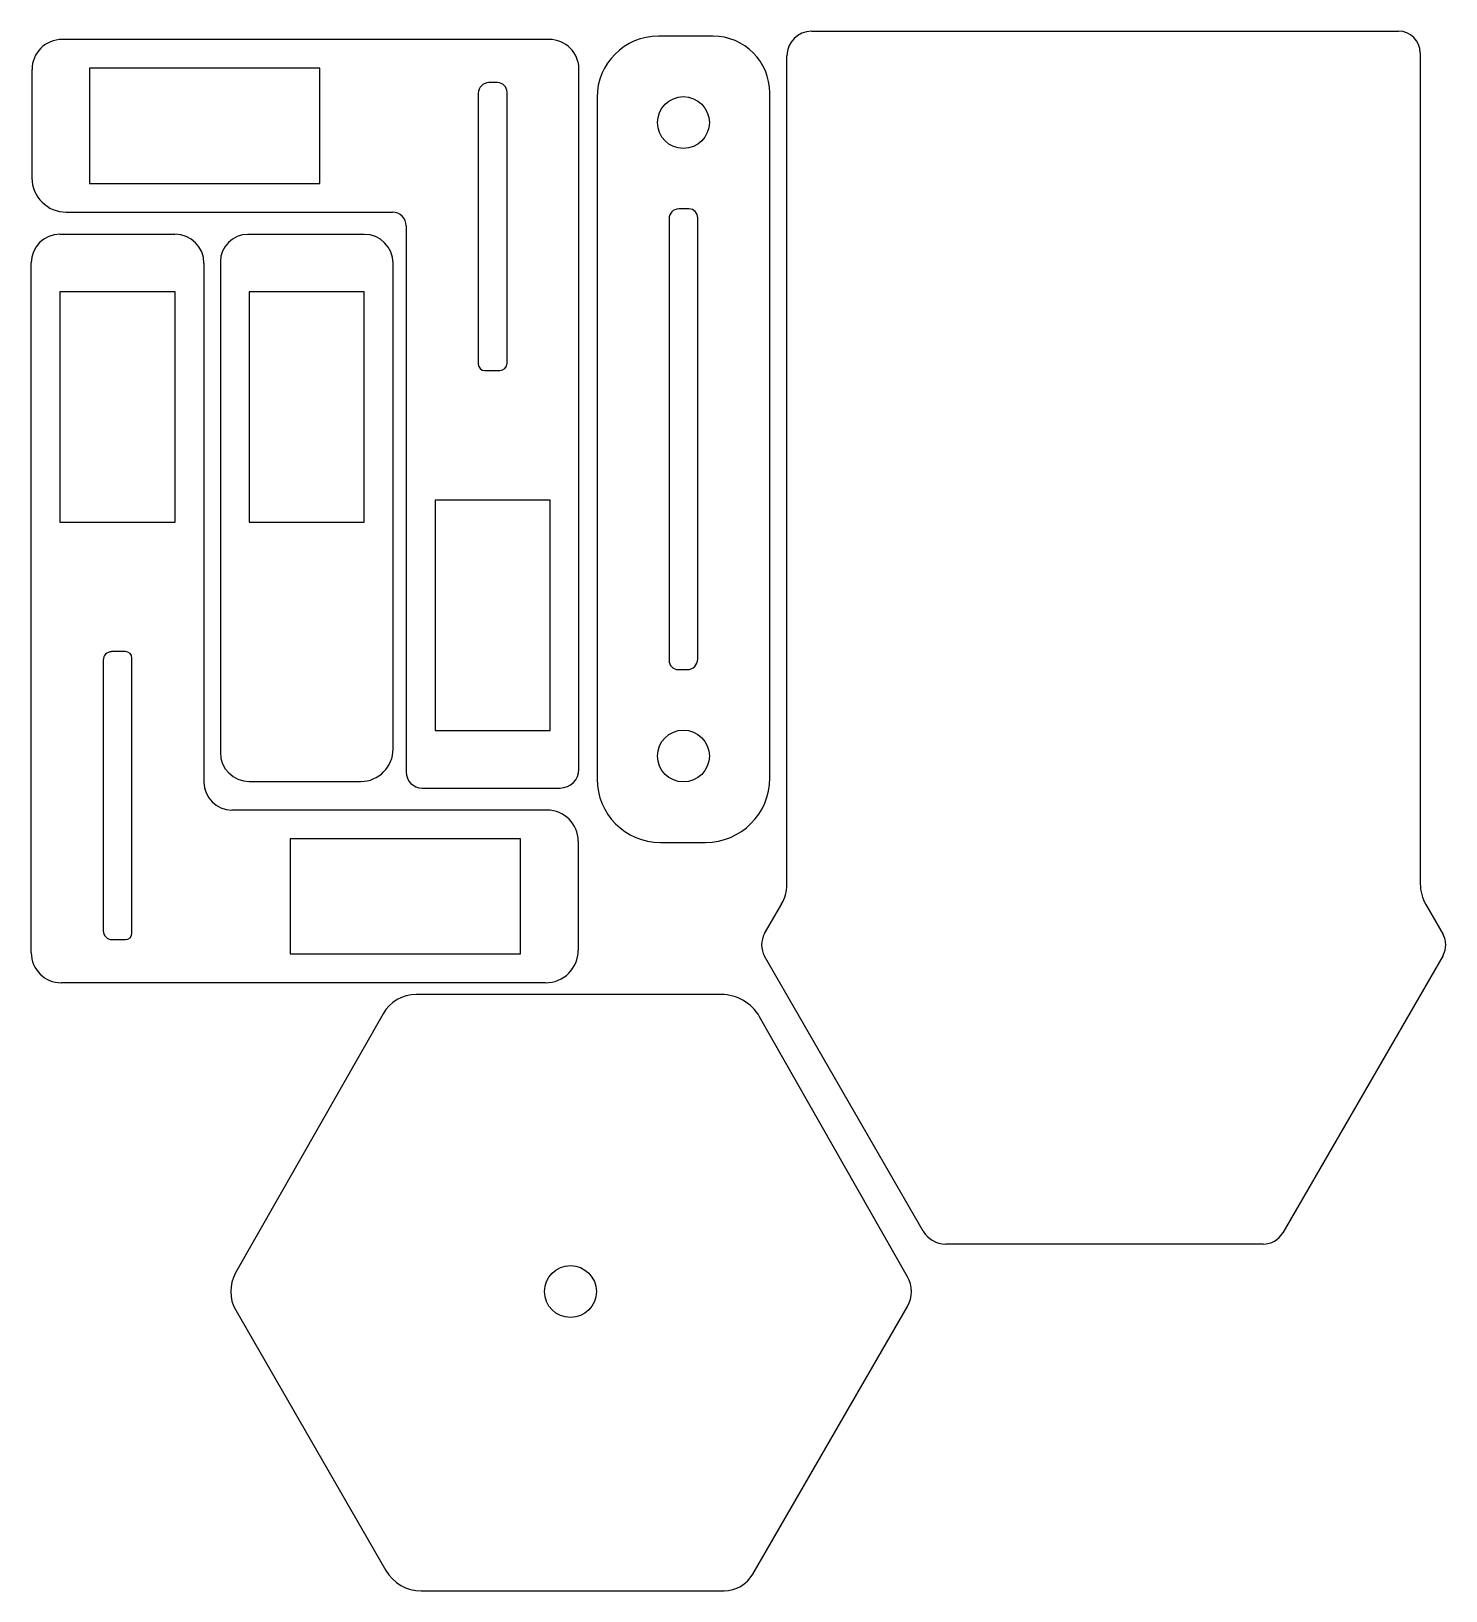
# Model space of a CAD drawing. Header units: millimetres. Extents: x -55 to 190, y -160 to 110.
import ezdxf

# ---------------------------------------------------------------- set-up
doc = ezdxf.new("R2010")
doc.units = ezdxf.units.MM
for name, color, linetype in [('b_ArmBase_001_', 7, 'CONTINUOUS'), ('b_armpart2_001_', 7, 'CONTINUOUS'), ('b_armpart_001_', 7, 'CONTINUOUS'), ('b_armpart_1_02_001_', 7, 'CONTINUOUS'), ('b_Gripperpart_1_001_', 7, 'CONTINUOUS'), ('b_servobase_001_', 7, 'CONTINUOUS')]:
    doc.layers.add(name, color=color, linetype=linetype)

msp = doc.modelspace()

# ---------------------------------------------------------------- linework, layer by layer
at = {"layer": 'b_ArmBase_001_'}
for p, q in [((80.22, 110.48, 1), (80.22, 110.48, 3)), ((80.22, 110.48, 1), (80.22, 110.48, 3)), ((80.22, 110.48, 1), (182.16, 110.48, 1)), ((80.22, 110.48, 3), (182.16, 110.48, 3)), ((80.22, 110.48, 1), (182.16, 110.48, 1)), ((80.22, 110.48, 3), (182.16, 110.48, 3)), ((182.16, 110.48, 1), (182.16, 110.48, 3)), ((182.16, 110.48, 1), (182.16, 110.48, 3)), ((75.94, 106.2, 1), (75.94, 106.2, 3)), ((75.94, -37.74, 1), (75.94, 106.2, 1)), ((75.94, -37.74, 3), (75.94, 106.2, 3)), ((75.94, 106.2, 1), (75.94, 106.2, 3)), ((75.94, -37.74, 1), (75.94, 106.2, 1)), ((75.94, -37.74, 3), (75.94, 106.2, 3)), ((185.94, 106.7, 1), (185.94, 106.7, 3)), ((185.94, 106.7, 1), (185.94, -37.59, 1)), ((185.94, 106.7, 3), (185.94, -37.59, 3)), ((185.94, 106.7, 1), (185.94, 106.7, 3)), ((185.94, 106.7, 1), (185.94, -37.59, 1)), ((185.94, 106.7, 3), (185.94, -37.59, 3)), ((75.94, -37.74, 1), (75.94, -37.74, 3)), ((75.94, -37.74, 1), (75.94, -37.74, 3)), ((185.94, -37.59, 1), (185.94, -37.59, 3)), ((185.94, -37.59, 1), (185.94, -37.59, 3)), ((72.08, -46.21, 1), (75.04, -41.07, 1)), ((72.08, -46.21, 3), (75.04, -41.07, 3)), ((72.08, -46.21, 1), (75.04, -41.07, 1)), ((72.08, -46.21, 3), (75.04, -41.07, 3)), ((75.04, -41.07, 1), (75.04, -41.07, 3)), ((75.04, -41.07, 1), (75.04, -41.07, 3)), ((186.91, -41.2, 1), (186.91, -41.2, 3)), ((186.91, -41.2, 1), (186.91, -41.2, 3)), ((186.91, -41.2, 1), (189.89, -46.37, 1)), ((186.91, -41.2, 3), (189.89, -46.37, 3)), ((186.91, -41.2, 1), (189.89, -46.37, 1)), ((186.91, -41.2, 3), (189.89, -46.37, 3)), ((72.08, -46.21, 1), (72.08, -46.21, 3)), ((72.08, -46.21, 1), (72.08, -46.21, 3)), ((189.89, -46.37, 1), (189.89, -46.37, 3)), ((189.89, -46.37, 1), (189.89, -46.37, 3)), ((72.08, -50.16, 1), (72.08, -50.16, 3)), ((99.64, -97.9, 1), (72.08, -50.16, 1)), ((99.64, -97.9, 3), (72.08, -50.16, 3)), ((72.08, -50.16, 1), (72.08, -50.16, 3)), ((99.64, -97.9, 1), (72.08, -50.16, 1)), ((99.64, -97.9, 3), (72.08, -50.16, 3)), ((189.89, -50, 1), (162.07, -98.19, 1)), ((189.89, -50, 3), (162.07, -98.19, 3)), ((189.89, -50, 1), (162.07, -98.19, 1)), ((189.89, -50, 3), (162.07, -98.19, 3)), ((189.89, -50, 1), (189.89, -50, 3)), ((189.89, -50, 1), (189.89, -50, 3)), ((99.64, -97.9, 1), (99.64, -97.9, 3)), ((99.64, -97.9, 1), (99.64, -97.9, 3)), ((103.53, -100.15, 1), (103.53, -100.15, 3)), ((158.68, -100.15, 1), (103.53, -100.15, 1)), ((158.68, -100.15, 3), (103.53, -100.15, 3)), ((103.53, -100.15, 1), (103.53, -100.15, 3)), ((158.68, -100.15, 1), (103.53, -100.15, 1)), ((158.68, -100.15, 3), (103.53, -100.15, 3)), ((158.68, -100.15, 1), (158.68, -100.15, 3)), ((158.68, -100.15, 1), (158.68, -100.15, 3)), ((162.07, -98.19, 1), (162.07, -98.19, 3)), ((162.07, -98.19, 1), (162.07, -98.19, 3))]:
    msp.add_line(p, q, dxfattribs=at)
for centre, radius, start, end in [((80.22, 106.2, 1), 4.28, 90, 180), ((80.22, 106.2, 3), 4.28, 90, 180), ((80.22, 106.2, 1), 4.28, 90, 180), ((80.22, 106.2, 3), 4.28, 90, 180), ((182.16, 106.7, 1), 3.78, 0, 90), ((182.16, 106.7, 3), 3.78, 0, 90), ((182.16, 106.7, 1), 3.78, 0, 90), ((182.16, 106.7, 3), 3.78, 0, 90), ((69.26, -37.74, 1), 6.67, -30, 0), ((69.26, -37.74, 3), 6.67, -30, 0), ((69.26, -37.74, 1), 6.67, -30, 0), ((69.26, -37.74, 3), 6.67, -30, 0), ((193.16, -37.59, 1), 7.22, 180, -150), ((193.16, -37.59, 3), 7.22, 180, -150), ((193.16, -37.59, 1), 7.22, 180, -150), ((193.16, -37.59, 3), 7.22, 180, -150), ((75.5, -48.18, 1), 3.95, 150, -150), ((75.5, -48.18, 3), 3.95, 150, -150), ((75.5, -48.18, 1), 3.95, 150, -150), ((75.5, -48.18, 3), 3.95, 150, -150), ((186.75, -48.18, 1), 3.63, -30, 30), ((186.75, -48.18, 3), 3.63, -30, 30), ((186.75, -48.18, 1), 3.63, -30, 30), ((186.75, -48.18, 3), 3.63, -30, 30), ((103.53, -95.65, 1), 4.49, -150, -90), ((103.53, -95.65, 3), 4.49, -150, -90), ((103.53, -95.65, 1), 4.49, -150, -90), ((103.53, -95.65, 3), 4.49, -150, -90), ((158.68, -96.23, 1), 3.91, -90, -30), ((158.68, -96.23, 3), 3.91, -90, -30), ((158.68, -96.23, 1), 3.91, -90, -30), ((158.68, -96.23, 3), 3.91, -90, -30)]:
    msp.add_arc(centre, radius, start, end, dxfattribs=at)
at = {"layer": 'b_armpart2_001_'}
for p, q in [((53.63, 109.61, 1), (53.63, 109.61, 3)), ((63.12, 109.61, 1), (53.63, 109.61, 1)), ((63.12, 109.61, 3), (53.63, 109.61, 3)), ((53.63, 109.61, 1), (53.63, 109.61, 3)), ((63.12, 109.61, 1), (53.63, 109.61, 1)), ((63.12, 109.61, 3), (53.63, 109.61, 3)), ((63.12, 109.61, 1), (63.12, 109.61, 3)), ((63.12, 109.61, 1), (63.12, 109.61, 3)), ((42.98, 98.96, 1), (42.98, 98.96, 3)), ((42.98, 98.96, 1), (42.98, -19.39, 1)), ((42.98, 98.96, 3), (42.98, -19.39, 3)), ((42.98, 98.96, 1), (42.98, 98.96, 3)), ((42.98, 98.96, 1), (42.98, -19.39, 1)), ((42.98, 98.96, 3), (42.98, -19.39, 3)), ((72.98, 99.75, 1), (72.98, 99.75, 3)), ((72.98, -19.21, 1), (72.98, 99.75, 1)), ((72.98, -19.21, 3), (72.98, 99.75, 3)), ((72.98, 99.75, 1), (72.98, 99.75, 3)), ((72.98, -19.21, 1), (72.98, 99.75, 1)), ((72.98, -19.21, 3), (72.98, 99.75, 3)), ((57.98, 90.11, 1), (57.98, 90.11, 3)), ((57.98, 90.11, 1), (57.98, 90.11, 3)), ((57.16, 79.61, 1), (57.16, 79.61, 3)), ((58.94, 79.61, 1), (57.16, 79.61, 1)), ((58.94, 79.61, 3), (57.16, 79.61, 3)), ((57.16, 79.61, 1), (57.16, 79.61, 3)), ((58.94, 79.61, 1), (57.16, 79.61, 1)), ((58.94, 79.61, 3), (57.16, 79.61, 3)), ((58.94, 79.61, 1), (58.94, 79.61, 3)), ((58.94, 79.61, 1), (58.94, 79.61, 3)), ((55.48, 77.93, 1), (55.48, 77.93, 3)), ((55.48, 77.93, 1), (55.48, 1.23, 1)), ((55.48, 77.93, 3), (55.48, 1.23, 3)), ((55.48, 77.93, 1), (55.48, 77.93, 3)), ((55.48, 77.93, 1), (55.48, 1.23, 1)), ((55.48, 77.93, 3), (55.48, 1.23, 3)), ((60.48, 78.07, 1), (60.48, 78.07, 3)), ((60.48, 1.48, 1), (60.48, 78.07, 1)), ((60.48, 1.48, 3), (60.48, 78.07, 3)), ((60.48, 78.07, 1), (60.48, 78.07, 3)), ((60.48, 1.48, 1), (60.48, 78.07, 1)), ((60.48, 1.48, 3), (60.48, 78.07, 3)), ((55.48, 1.23, 1), (55.48, 1.23, 3)), ((55.48, 1.23, 1), (55.48, 1.23, 3)), ((60.48, 1.48, 1), (60.48, 1.48, 3)), ((60.48, 1.48, 1), (60.48, 1.48, 3)), ((57.1, -0.39, 1), (57.1, -0.39, 3)), ((57.1, -0.39, 1), (57.1, -0.39, 3)), ((57.1, -0.39, 1), (58.61, -0.39, 1)), ((57.1, -0.39, 3), (58.61, -0.39, 3)), ((57.1, -0.39, 1), (58.61, -0.39, 1)), ((57.1, -0.39, 3), (58.61, -0.39, 3)), ((58.61, -0.39, 1), (58.61, -0.39, 3)), ((58.61, -0.39, 1), (58.61, -0.39, 3)), ((42.98, -19.39, 1), (42.98, -19.39, 3)), ((42.98, -19.39, 1), (42.98, -19.39, 3)), ((57.98, -19.89, 1), (57.98, -19.89, 3)), ((57.98, -19.89, 1), (57.98, -19.89, 3)), ((72.98, -19.21, 1), (72.98, -19.21, 3)), ((72.98, -19.21, 1), (72.98, -19.21, 3)), ((53.98, -30.39, 1), (53.98, -30.39, 3)), ((53.98, -30.39, 1), (53.98, -30.39, 3)), ((53.98, -30.39, 1), (61.8, -30.39, 1)), ((53.98, -30.39, 3), (61.8, -30.39, 3)), ((53.98, -30.39, 1), (61.8, -30.39, 1)), ((53.98, -30.39, 3), (61.8, -30.39, 3)), ((61.8, -30.39, 1), (61.8, -30.39, 3)), ((61.8, -30.39, 1), (61.8, -30.39, 3))]:
    msp.add_line(p, q, dxfattribs=at)
for centre in [(57.98, 94.61, 1), (57.98, 94.61, 3), (57.98, 94.61, 1), (57.98, 94.61, 3), (57.98, -15.39, 1), (57.98, -15.39, 3), (57.98, -15.39, 1), (57.98, -15.39, 3)]:
    msp.add_circle(centre, 4.5, dxfattribs=at)
for centre, radius, start, end in [((53.63, 98.96, 1), 10.65, 90, 180), ((53.63, 98.96, 3), 10.65, 90, 180), ((53.63, 98.96, 1), 10.65, 90, 180), ((53.63, 98.96, 3), 10.65, 90, 180), ((63.12, 99.75, 1), 9.86, 0, 90), ((63.12, 99.75, 3), 9.86, 0, 90), ((63.12, 99.75, 1), 9.86, 0, 90), ((63.12, 99.75, 3), 9.86, 0, 90), ((57.16, 77.93, 1), 1.68, 90, 180), ((57.16, 77.93, 3), 1.68, 90, 180), ((57.16, 77.93, 1), 1.68, 90, 180), ((57.16, 77.93, 3), 1.68, 90, 180), ((58.94, 78.07, 1), 1.54, 0, 90), ((58.94, 78.07, 3), 1.54, 0, 90), ((58.94, 78.07, 1), 1.54, 0, 90), ((58.94, 78.07, 3), 1.54, 0, 90), ((57.1, 1.23, 1), 1.62, 180, -90), ((57.1, 1.23, 3), 1.62, 180, -90), ((57.1, 1.23, 1), 1.62, 180, -90), ((57.1, 1.23, 3), 1.62, 180, -90), ((58.61, 1.48, 1), 1.87, -90, 0), ((58.61, 1.48, 3), 1.87, -90, 0), ((58.61, 1.48, 1), 1.87, -90, 0), ((58.61, 1.48, 3), 1.87, -90, 0), ((53.98, -19.39, 1), 11, 180, -90), ((53.98, -19.39, 3), 11, 180, -90), ((53.98, -19.39, 1), 11, 180, -90), ((53.98, -19.39, 3), 11, 180, -90), ((61.8, -19.21, 1), 11.18, -90, 0), ((61.8, -19.21, 3), 11.18, -90, 0), ((61.8, -19.21, 1), 11.18, -90, 0), ((61.8, -19.21, 3), 11.18, -90, 0)]:
    msp.add_arc(centre, radius, start, end, dxfattribs=at)
at = {"layer": 'b_armpart_001_'}
for p, q in [((-50.3, 75.24), (-50.3, 75.24, 2)), ((-50.3, 75.24), (-50.3, 75.24, 2)), ((-50.3, 75.24), (-30.33, 75.24)), ((-50.3, 75.24, 2), (-30.33, 75.24, 2)), ((-50.3, 75.24), (-30.33, 75.24)), ((-50.3, 75.24, 2), (-30.33, 75.24, 2)), ((-30.33, 75.24), (-30.33, 75.24, 2)), ((-30.33, 75.24), (-30.33, 75.24, 2)), ((-55.29, 70.24), (-55.29, 70.24, 2)), ((-55.29, -49.55), (-55.29, 70.24)), ((-55.29, -49.55, 2), (-55.29, 70.24, 2)), ((-55.29, 70.24), (-55.29, 70.24, 2)), ((-55.29, -49.55), (-55.29, 70.24)), ((-55.29, -49.55, 2), (-55.29, 70.24, 2)), ((-25.29, 70.19), (-25.29, 70.19, 2)), ((-25.29, 70.19), (-25.29, 70.19, 2)), ((-25.29, 70.19), (-25.29, -19.91)), ((-25.29, 70.19, 2), (-25.29, -19.91, 2)), ((-25.29, 70.19), (-25.29, -19.91)), ((-25.29, 70.19, 2), (-25.29, -19.91, 2)), ((-50.29, 65.24), (-50.29, 65.24, 2)), ((-30.29, 65.24), (-50.29, 65.24)), ((-30.29, 65.24, 2), (-50.29, 65.24, 2)), ((-50.29, 65.24), (-50.29, 65.24, 2)), ((-50.29, 65.24), (-50.29, 25.24)), ((-50.29, 65.24, 2), (-50.29, 25.24, 2)), ((-30.29, 65.24), (-50.29, 65.24)), ((-50.29, 65.24), (-50.29, 25.24)), ((-30.29, 65.24, 2), (-50.29, 65.24, 2)), ((-50.29, 65.24, 2), (-50.29, 25.24, 2)), ((-30.29, 65.24), (-30.29, 65.24, 2)), ((-30.29, 65.24), (-30.29, 65.24, 2)), ((-30.29, 25.24), (-30.29, 65.24)), ((-30.29, 25.24, 2), (-30.29, 65.24, 2)), ((-30.29, 25.24), (-30.29, 65.24)), ((-30.29, 25.24, 2), (-30.29, 65.24, 2)), ((-50.29, 25.24), (-50.29, 25.24, 2)), ((-50.29, 25.24), (-50.29, 25.24, 2)), ((-50.29, 25.24), (-30.29, 25.24)), ((-50.29, 25.24, 2), (-30.29, 25.24, 2)), ((-50.29, 25.24), (-30.29, 25.24)), ((-50.29, 25.24, 2), (-30.29, 25.24, 2)), ((-30.29, 25.24), (-30.29, 25.24, 2)), ((-30.29, 25.24), (-30.29, 25.24, 2)), ((-41.32, 2.74), (-41.32, 2.74, 2)), ((-38.93, 2.74), (-41.32, 2.74)), ((-38.93, 2.74, 2), (-41.32, 2.74, 2)), ((-41.32, 2.74), (-41.32, 2.74, 2)), ((-38.93, 2.74), (-41.32, 2.74)), ((-38.93, 2.74, 2), (-41.32, 2.74, 2)), ((-38.93, 2.74), (-38.93, 2.74, 2)), ((-38.93, 2.74), (-38.93, 2.74, 2)), ((-42.79, 1.26), (-42.79, 1.26, 2)), ((-42.79, 1.26), (-42.79, 1.26, 2)), ((-42.79, 1.26), (-42.79, -45.73)), ((-42.79, 1.26, 2), (-42.79, -45.73, 2)), ((-42.79, 1.26), (-42.79, -45.73)), ((-42.79, 1.26, 2), (-42.79, -45.73, 2)), ((-37.79, 1.6), (-37.79, 1.6, 2)), ((-37.79, -46.14), (-37.79, 1.6)), ((-37.79, -46.14, 2), (-37.79, 1.6, 2)), ((-37.79, 1.6), (-37.79, 1.6, 2)), ((-37.79, -46.14), (-37.79, 1.6)), ((-37.79, -46.14, 2), (-37.79, 1.6, 2)), ((-25.29, -19.91), (-25.29, -19.91, 2)), ((-25.29, -19.91), (-25.29, -19.91, 2)), ((-20.44, -24.76), (-20.44, -24.76, 2)), ((-20.44, -24.76), (-20.44, -24.76, 2)), ((-20.44, -24.76), (34.3, -24.76)), ((-20.44, -24.76, 2), (34.3, -24.76, 2)), ((-20.44, -24.76), (34.3, -24.76)), ((-20.44, -24.76, 2), (34.3, -24.76, 2)), ((34.3, -24.76), (34.3, -24.76, 2)), ((34.3, -24.76), (34.3, -24.76, 2)), ((-10.29, -29.76), (-10.29, -29.76, 2)), ((29.71, -29.76), (-10.29, -29.76)), ((29.71, -29.76, 2), (-10.29, -29.76, 2)), ((-10.29, -29.76), (-10.29, -29.76, 2)), ((-10.29, -29.76), (-10.29, -49.76)), ((-10.29, -29.76, 2), (-10.29, -49.76, 2)), ((29.71, -29.76), (-10.29, -29.76)), ((-10.29, -29.76), (-10.29, -49.76)), ((29.71, -29.76, 2), (-10.29, -29.76, 2)), ((-10.29, -29.76, 2), (-10.29, -49.76, 2)), ((29.71, -29.76), (29.71, -29.76, 2)), ((29.71, -29.76), (29.71, -29.76, 2)), ((29.71, -49.76), (29.71, -29.76)), ((29.71, -49.76, 2), (29.71, -29.76, 2)), ((29.71, -49.76), (29.71, -29.76)), ((29.71, -49.76, 2), (29.71, -29.76, 2)), ((39.71, -30.18), (39.71, -30.18, 2)), ((39.71, -30.18), (39.71, -30.18, 2)), ((39.71, -30.18), (39.71, -49.1)), ((39.71, -30.18, 2), (39.71, -49.1, 2)), ((39.71, -30.18), (39.71, -49.1)), ((39.71, -30.18, 2), (39.71, -49.1, 2)), ((-42.79, -45.73), (-42.79, -45.73, 2)), ((-42.79, -45.73), (-42.79, -45.73, 2)), ((-41.26, -47.26), (-41.26, -47.26, 2)), ((-41.26, -47.26), (-41.26, -47.26, 2)), ((-41.26, -47.26), (-38.92, -47.26)), ((-41.26, -47.26, 2), (-38.92, -47.26, 2)), ((-41.26, -47.26), (-38.92, -47.26)), ((-41.26, -47.26, 2), (-38.92, -47.26, 2)), ((-38.92, -47.26), (-38.92, -47.26, 2)), ((-38.92, -47.26), (-38.92, -47.26, 2)), ((-37.79, -46.14), (-37.79, -46.14, 2)), ((-37.79, -46.14), (-37.79, -46.14, 2)), ((-55.29, -49.55), (-55.29, -49.55, 2)), ((-55.29, -49.55), (-55.29, -49.55, 2)), ((-10.29, -49.76), (-10.29, -49.76, 2)), ((-10.29, -49.76), (-10.29, -49.76, 2)), ((-10.29, -49.76), (29.71, -49.76)), ((-10.29, -49.76, 2), (29.71, -49.76, 2)), ((-10.29, -49.76), (29.71, -49.76)), ((-10.29, -49.76, 2), (29.71, -49.76, 2)), ((29.71, -49.76), (29.71, -49.76, 2)), ((29.71, -49.76), (29.71, -49.76, 2)), ((39.71, -49.1), (39.71, -49.1, 2)), ((39.71, -49.1), (39.71, -49.1, 2)), ((-50.07, -54.76), (-50.07, -54.76, 2)), ((34.04, -54.76), (-50.07, -54.76)), ((34.04, -54.76, 2), (-50.07, -54.76, 2)), ((-50.07, -54.76), (-50.07, -54.76, 2)), ((34.04, -54.76), (-50.07, -54.76)), ((34.04, -54.76, 2), (-50.07, -54.76, 2)), ((34.04, -54.76), (34.04, -54.76, 2)), ((34.04, -54.76), (34.04, -54.76, 2))]:
    msp.add_line(p, q, dxfattribs=at)
for centre, radius, start, end in [((-50.3, 70.24), 4.99, 90, 180), ((-50.3, 70.24, 2), 4.99, 90, 180), ((-50.3, 70.24), 4.99, 90, 180), ((-50.3, 70.24, 2), 4.99, 90, 180), ((-30.33, 70.19), 5.04, 0, 90), ((-30.33, 70.19, 2), 5.04, 0, 90), ((-30.33, 70.19), 5.04, 0, 90), ((-30.33, 70.19, 2), 5.04, 0, 90), ((-41.32, 1.26), 1.47, 90, 180), ((-41.32, 1.26, 2), 1.47, 90, 180), ((-41.32, 1.26), 1.47, 90, 180), ((-41.32, 1.26, 2), 1.47, 90, 180), ((-38.93, 1.6), 1.14, 0, 90), ((-38.93, 1.6, 2), 1.14, 0, 90), ((-38.93, 1.6), 1.14, 0, 90), ((-38.93, 1.6, 2), 1.14, 0, 90), ((-20.44, -19.91), 4.86, 180, -90), ((-20.44, -19.91, 2), 4.86, 180, -90), ((-20.44, -19.91), 4.86, 180, -90), ((-20.44, -19.91, 2), 4.86, 180, -90), ((34.3, -30.18), 5.41, 0, 90), ((34.3, -30.18, 2), 5.41, 0, 90), ((34.3, -30.18), 5.41, 0, 90), ((34.3, -30.18, 2), 5.41, 0, 90), ((-41.26, -45.73), 1.53, 180, -90), ((-41.26, -45.73, 2), 1.53, 180, -90), ((-41.26, -45.73), 1.53, 180, -90), ((-41.26, -45.73, 2), 1.53, 180, -90), ((-38.92, -46.14), 1.13, -90, 0), ((-38.92, -46.14, 2), 1.13, -90, 0), ((-38.92, -46.14), 1.13, -90, 0), ((-38.92, -46.14, 2), 1.13, -90, 0), ((-50.07, -49.55), 5.22, 180, -90), ((-50.07, -49.55, 2), 5.22, 180, -90), ((-50.07, -49.55), 5.22, 180, -90), ((-50.07, -49.55, 2), 5.22, 180, -90), ((34.04, -49.1), 5.67, -90, 0), ((34.04, -49.1, 2), 5.67, -90, 0), ((34.04, -49.1), 5.67, -90, 0), ((34.04, -49.1, 2), 5.67, -90, 0)]:
    msp.add_arc(centre, radius, start, end, dxfattribs=at)
at = {"layer": 'b_armpart_1_02_001_'}
for p, q in [((-49.91, 109.05, 1), (-49.91, 109.05, 3)), ((34.65, 109.05, 1), (-49.91, 109.05, 1)), ((34.65, 109.05, 3), (-49.91, 109.05, 3)), ((-49.91, 109.05, 1), (-49.91, 109.05, 3)), ((34.65, 109.05, 1), (-49.91, 109.05, 1)), ((34.65, 109.05, 3), (-49.91, 109.05, 3)), ((34.65, 109.05, 1), (34.65, 109.05, 3)), ((34.65, 109.05, 1), (34.65, 109.05, 3)), ((-55.16, 103.81, 1), (-55.16, 103.81, 3)), ((-55.16, 103.81, 1), (-55.16, 103.81, 3)), ((-55.16, 103.81, 1), (-55.16, 85.01, 1)), ((-55.16, 103.81, 3), (-55.16, 85.01, 3)), ((-55.16, 103.81, 1), (-55.16, 85.01, 1)), ((-55.16, 103.81, 3), (-55.16, 85.01, 3)), ((-45.16, 104.05, 1), (-45.16, 104.05, 3)), ((-5.16, 104.05, 1), (-45.16, 104.05, 1)), ((-5.16, 104.05, 3), (-45.16, 104.05, 3)), ((-45.16, 104.05, 1), (-45.16, 104.05, 3)), ((-45.16, 104.05, 1), (-45.16, 84.05, 1)), ((-45.16, 104.05, 3), (-45.16, 84.05, 3)), ((-5.16, 104.05, 1), (-45.16, 104.05, 1)), ((-45.16, 104.05, 1), (-45.16, 84.05, 1)), ((-5.16, 104.05, 3), (-45.16, 104.05, 3)), ((-45.16, 104.05, 3), (-45.16, 84.05, 3)), ((-5.16, 104.05, 1), (-5.16, 104.05, 3)), ((-5.16, 104.05, 1), (-5.16, 104.05, 3)), ((-5.16, 84.05, 1), (-5.16, 104.05, 1)), ((-5.16, 84.05, 3), (-5.16, 104.05, 3)), ((-5.16, 84.05, 1), (-5.16, 104.05, 1)), ((-5.16, 84.05, 3), (-5.16, 104.05, 3)), ((39.84, 103.86, 1), (39.84, 103.86, 3)), ((39.84, -17.67, 1), (39.84, 103.86, 1)), ((39.84, -17.67, 3), (39.84, 103.86, 3)), ((39.84, 103.86, 1), (39.84, 103.86, 3)), ((39.84, -17.67, 1), (39.84, 103.86, 1)), ((39.84, -17.67, 3), (39.84, 103.86, 3)), ((24.21, 101.55, 1), (24.21, 101.55, 3)), ((25.68, 101.55, 1), (24.21, 101.55, 1)), ((25.68, 101.55, 3), (24.21, 101.55, 3)), ((24.21, 101.55, 1), (24.21, 101.55, 3)), ((25.68, 101.55, 1), (24.21, 101.55, 1)), ((25.68, 101.55, 3), (24.21, 101.55, 3)), ((25.68, 101.55, 1), (25.68, 101.55, 3)), ((25.68, 101.55, 1), (25.68, 101.55, 3)), ((22.34, 99.69, 1), (22.34, 99.69, 3)), ((22.34, 99.69, 1), (22.34, 99.69, 3)), ((22.34, 99.69, 1), (22.34, 52.66, 1)), ((22.34, 99.69, 3), (22.34, 52.66, 3)), ((22.34, 99.69, 1), (22.34, 52.66, 1)), ((22.34, 99.69, 3), (22.34, 52.66, 3)), ((27.34, 99.89, 1), (27.34, 99.89, 3)), ((27.34, 52.82, 1), (27.34, 99.89, 1)), ((27.34, 52.82, 3), (27.34, 99.89, 3)), ((27.34, 99.89, 1), (27.34, 99.89, 3)), ((27.34, 52.82, 1), (27.34, 99.89, 1)), ((27.34, 52.82, 3), (27.34, 99.89, 3)), ((-55.16, 85.01, 1), (-55.16, 85.01, 3)), ((-55.16, 85.01, 1), (-55.16, 85.01, 3)), ((-45.16, 84.05, 1), (-45.16, 84.05, 3)), ((-45.16, 84.05, 1), (-45.16, 84.05, 3)), ((-45.16, 84.05, 1), (-5.16, 84.05, 1)), ((-45.16, 84.05, 3), (-5.16, 84.05, 3)), ((-45.16, 84.05, 1), (-5.16, 84.05, 1)), ((-45.16, 84.05, 3), (-5.16, 84.05, 3)), ((-5.16, 84.05, 1), (-5.16, 84.05, 3)), ((-5.16, 84.05, 1), (-5.16, 84.05, 3)), ((-49.2, 79.05, 1), (-49.2, 79.05, 3)), ((-49.2, 79.05, 1), (-49.2, 79.05, 3)), ((-49.2, 79.05, 1), (7.45, 79.05, 1)), ((-49.2, 79.05, 3), (7.45, 79.05, 3)), ((-49.2, 79.05, 1), (7.45, 79.05, 1)), ((-49.2, 79.05, 3), (7.45, 79.05, 3)), ((7.45, 79.05, 1), (7.45, 79.05, 3)), ((7.45, 79.05, 1), (7.45, 79.05, 3)), ((9.84, 76.66, 1), (9.84, 76.66, 3)), ((9.84, 76.66, 1), (9.84, -18.18, 1)), ((9.84, 76.66, 3), (9.84, -18.18, 3)), ((9.84, 76.66, 1), (9.84, 76.66, 3)), ((9.84, 76.66, 1), (9.84, -18.18, 1)), ((9.84, 76.66, 3), (9.84, -18.18, 3)), ((22.34, 52.66, 1), (22.34, 52.66, 3)), ((22.34, 52.66, 1), (22.34, 52.66, 3)), ((23.45, 51.55, 1), (23.45, 51.55, 3)), ((23.45, 51.55, 1), (23.45, 51.55, 3)), ((23.45, 51.55, 1), (26.07, 51.55, 1)), ((23.45, 51.55, 3), (26.07, 51.55, 3)), ((23.45, 51.55, 1), (26.07, 51.55, 1)), ((23.45, 51.55, 3), (26.07, 51.55, 3)), ((26.07, 51.55, 1), (26.07, 51.55, 3)), ((26.07, 51.55, 1), (26.07, 51.55, 3)), ((27.34, 52.82, 1), (27.34, 52.82, 3)), ((27.34, 52.82, 1), (27.34, 52.82, 3)), ((14.84, 29.05, 1), (14.84, 29.05, 3)), ((34.84, 29.05, 1), (14.84, 29.05, 1)), ((34.84, 29.05, 3), (14.84, 29.05, 3)), ((14.84, 29.05, 1), (14.84, 29.05, 3)), ((14.84, 29.05, 1), (14.84, -10.95, 1)), ((14.84, 29.05, 3), (14.84, -10.95, 3)), ((34.84, 29.05, 1), (14.84, 29.05, 1)), ((14.84, 29.05, 1), (14.84, -10.95, 1)), ((34.84, 29.05, 3), (14.84, 29.05, 3)), ((14.84, 29.05, 3), (14.84, -10.95, 3)), ((34.84, 29.05, 1), (34.84, 29.05, 3)), ((34.84, 29.05, 1), (34.84, 29.05, 3)), ((34.84, -10.95, 1), (34.84, 29.05, 1)), ((34.84, -10.95, 3), (34.84, 29.05, 3)), ((34.84, -10.95, 1), (34.84, 29.05, 1)), ((34.84, -10.95, 3), (34.84, 29.05, 3)), ((14.84, -10.95, 1), (14.84, -10.95, 3)), ((14.84, -10.95, 1), (14.84, -10.95, 3)), ((14.84, -10.95, 1), (34.84, -10.95, 1)), ((14.84, -10.95, 3), (34.84, -10.95, 3)), ((14.84, -10.95, 1), (34.84, -10.95, 1)), ((14.84, -10.95, 3), (34.84, -10.95, 3)), ((34.84, -10.95, 1), (34.84, -10.95, 3)), ((34.84, -10.95, 1), (34.84, -10.95, 3)), ((9.84, -18.18, 1), (9.84, -18.18, 3)), ((9.84, -18.18, 1), (9.84, -18.18, 3)), ((39.84, -17.67, 1), (39.84, -17.67, 3)), ((39.84, -17.67, 1), (39.84, -17.67, 3)), ((12.61, -20.95, 1), (12.61, -20.95, 3)), ((12.61, -20.95, 1), (12.61, -20.95, 3)), ((12.61, -20.95, 1), (36.56, -20.95, 1)), ((12.61, -20.95, 3), (36.56, -20.95, 3)), ((12.61, -20.95, 1), (36.56, -20.95, 1)), ((12.61, -20.95, 3), (36.56, -20.95, 3)), ((36.56, -20.95, 1), (36.56, -20.95, 3)), ((36.56, -20.95, 1), (36.56, -20.95, 3))]:
    msp.add_line(p, q, dxfattribs=at)
for centre, radius, start, end in [((-49.91, 103.81, 1), 5.24, 90, 180), ((-49.91, 103.81, 3), 5.24, 90, 180), ((-49.91, 103.81, 1), 5.24, 90, 180), ((-49.91, 103.81, 3), 5.24, 90, 180), ((34.65, 103.86, 1), 5.19, 0, 90), ((34.65, 103.86, 3), 5.19, 0, 90), ((34.65, 103.86, 1), 5.19, 0, 90), ((34.65, 103.86, 3), 5.19, 0, 90), ((24.21, 99.69, 1), 1.87, 90, 180), ((24.21, 99.69, 3), 1.87, 90, 180), ((24.21, 99.69, 1), 1.87, 90, 180), ((24.21, 99.69, 3), 1.87, 90, 180), ((25.68, 99.89, 1), 1.66, 0, 90), ((25.68, 99.89, 3), 1.66, 0, 90), ((25.68, 99.89, 1), 1.66, 0, 90), ((25.68, 99.89, 3), 1.66, 0, 90), ((-49.2, 85.01, 1), 5.96, 180, -90), ((-49.2, 85.01, 3), 5.96, 180, -90), ((-49.2, 85.01, 1), 5.96, 180, -90), ((-49.2, 85.01, 3), 5.96, 180, -90), ((7.45, 76.66, 1), 2.39, 0, 90), ((7.45, 76.66, 3), 2.39, 0, 90), ((7.45, 76.66, 1), 2.39, 0, 90), ((7.45, 76.66, 3), 2.39, 0, 90), ((23.45, 52.66, 1), 1.11, 180, -90), ((23.45, 52.66, 3), 1.11, 180, -90), ((23.45, 52.66, 1), 1.11, 180, -90), ((23.45, 52.66, 3), 1.11, 180, -90), ((26.07, 52.82, 1), 1.27, -90, 0), ((26.07, 52.82, 3), 1.27, -90, 0), ((26.07, 52.82, 1), 1.27, -90, 0), ((26.07, 52.82, 3), 1.27, -90, 0), ((12.61, -18.18, 1), 2.77, 180, -90), ((12.61, -18.18, 3), 2.77, 180, -90), ((12.61, -18.18, 1), 2.77, 180, -90), ((12.61, -18.18, 3), 2.77, 180, -90), ((36.56, -17.67, 1), 3.28, -90, 0), ((36.56, -17.67, 3), 3.28, -90, 0), ((36.56, -17.67, 1), 3.28, -90, 0), ((36.56, -17.67, 3), 3.28, -90, 0)]:
    msp.add_arc(centre, radius, start, end, dxfattribs=at)
at = {"layer": 'b_Gripperpart_1_001_'}
for p, q in [((-17.68, 75.2, 1), (-17.68, 75.2, 3)), ((2.54, 75.2, 1), (-17.68, 75.2, 1)), ((2.54, 75.2, 3), (-17.68, 75.2, 3)), ((-17.68, 75.2, 1), (-17.68, 75.2, 3)), ((2.54, 75.2, 1), (-17.68, 75.2, 1)), ((2.54, 75.2, 3), (-17.68, 75.2, 3)), ((2.54, 75.2, 1), (2.54, 75.2, 3)), ((2.54, 75.2, 1), (2.54, 75.2, 3)), ((-22.44, 70.44, 1), (-22.44, 70.44, 3)), ((-22.44, 70.44, 1), (-22.44, 70.44, 3)), ((-22.44, 70.44, 1), (-22.44, -14.79, 1)), ((-22.44, 70.44, 3), (-22.44, -14.79, 3)), ((-22.44, 70.44, 1), (-22.44, -14.79, 1)), ((-22.44, 70.44, 3), (-22.44, -14.79, 3)), ((7.56, 70.18, 1), (7.56, 70.18, 3)), ((7.56, -14.17, 1), (7.56, 70.18, 1)), ((7.56, -14.17, 3), (7.56, 70.18, 3)), ((7.56, 70.18, 1), (7.56, 70.18, 3)), ((7.56, -14.17, 1), (7.56, 70.18, 1)), ((7.56, -14.17, 3), (7.56, 70.18, 3)), ((-17.44, 65.2, 1), (-17.44, 65.2, 3)), ((2.56, 65.2, 1), (-17.44, 65.2, 1)), ((2.56, 65.2, 3), (-17.44, 65.2, 3)), ((-17.44, 65.2, 1), (-17.44, 65.2, 3)), ((-17.44, 65.2, 1), (-17.44, 25.2, 1)), ((-17.44, 65.2, 3), (-17.44, 25.2, 3)), ((2.56, 65.2, 1), (-17.44, 65.2, 1)), ((-17.44, 65.2, 1), (-17.44, 25.2, 1)), ((2.56, 65.2, 3), (-17.44, 65.2, 3)), ((-17.44, 65.2, 3), (-17.44, 25.2, 3)), ((2.56, 65.2, 1), (2.56, 65.2, 3)), ((2.56, 25.2, 1), (2.56, 65.2, 1)), ((2.56, 25.2, 3), (2.56, 65.2, 3)), ((2.56, 65.2, 1), (2.56, 65.2, 3)), ((2.56, 25.2, 1), (2.56, 65.2, 1)), ((2.56, 25.2, 3), (2.56, 65.2, 3)), ((-17.44, 25.2, 1), (-17.44, 25.2, 3)), ((-17.44, 25.2, 1), (-17.44, 25.2, 3)), ((-17.44, 25.2, 1), (2.56, 25.2, 1)), ((-17.44, 25.2, 3), (2.56, 25.2, 3)), ((-17.44, 25.2, 1), (2.56, 25.2, 1)), ((-17.44, 25.2, 3), (2.56, 25.2, 3)), ((2.56, 25.2, 1), (2.56, 25.2, 3)), ((2.56, 25.2, 1), (2.56, 25.2, 3)), ((-22.44, -14.79, 1), (-22.44, -14.79, 3)), ((-22.44, -14.79, 1), (-22.44, -14.79, 3)), ((7.56, -14.17, 1), (7.56, -14.17, 3)), ((7.56, -14.17, 1), (7.56, -14.17, 3)), ((-17.43, -19.8, 1), (-17.43, -19.8, 3)), ((-17.43, -19.8, 1), (-17.43, -19.8, 3)), ((-17.43, -19.8, 1), (1.93, -19.8, 1)), ((-17.43, -19.8, 3), (1.93, -19.8, 3)), ((-17.43, -19.8, 1), (1.93, -19.8, 1)), ((-17.43, -19.8, 3), (1.93, -19.8, 3)), ((1.93, -19.8, 1), (1.93, -19.8, 3)), ((1.93, -19.8, 1), (1.93, -19.8, 3))]:
    msp.add_line(p, q, dxfattribs=at)
for centre, radius, start, end in [((-17.68, 70.44, 1), 4.76, 90, 180), ((-17.68, 70.44, 3), 4.76, 90, 180), ((-17.68, 70.44, 1), 4.76, 90, 180), ((-17.68, 70.44, 3), 4.76, 90, 180), ((2.54, 70.18, 1), 5.02, 0, 90), ((2.54, 70.18, 3), 5.02, 0, 90), ((2.54, 70.18, 1), 5.02, 0, 90), ((2.54, 70.18, 3), 5.02, 0, 90), ((-17.43, -14.79, 1), 5.01, 180, -90), ((-17.43, -14.79, 3), 5.01, 180, -90), ((-17.43, -14.79, 1), 5.01, 180, -90), ((-17.43, -14.79, 3), 5.01, 180, -90), ((1.93, -14.17, 1), 5.64, -90, 0), ((1.93, -14.17, 3), 5.64, -90, 0), ((1.93, -14.17, 1), 5.64, -90, 0), ((1.93, -14.17, 3), 5.64, -90, 0)]:
    msp.add_arc(centre, radius, start, end, dxfattribs=at)
at = {"layer": 'b_servobase_001_'}
for p, q in [((11.57, -56.8, 1), (11.57, -56.8, 3)), ((64.53, -56.8, 1), (11.57, -56.8, 1)), ((64.53, -56.8, 3), (11.57, -56.8, 3)), ((11.57, -56.8, 1), (11.57, -56.8, 3)), ((64.53, -56.8, 1), (11.57, -56.8, 1)), ((64.53, -56.8, 3), (11.57, -56.8, 3)), ((64.53, -56.8, 1), (64.53, -56.8, 3)), ((64.53, -56.8, 1), (64.53, -56.8, 3)), ((5.83, -60.13, 1), (-19.79, -105.15, 1)), ((5.83, -60.13, 3), (-19.79, -105.15, 3)), ((5.83, -60.13, 1), (-19.79, -105.15, 1)), ((5.83, -60.13, 3), (-19.79, -105.15, 3)), ((5.83, -60.13, 1), (5.83, -60.13, 3)), ((5.83, -60.13, 1), (5.83, -60.13, 3)), ((71.21, -60.68, 1), (71.21, -60.68, 3)), ((96.89, -105.8, 1), (71.21, -60.68, 1)), ((96.89, -105.8, 3), (71.21, -60.68, 3)), ((71.21, -60.68, 1), (71.21, -60.68, 3)), ((96.89, -105.8, 1), (71.21, -60.68, 1)), ((96.89, -105.8, 3), (71.21, -60.68, 3)), ((-19.79, -105.15, 1), (-19.79, -105.15, 3)), ((-19.79, -105.15, 1), (-19.79, -105.15, 3)), ((96.89, -105.8, 1), (96.89, -105.8, 3)), ((96.89, -105.8, 1), (96.89, -105.8, 3)), ((42.86, -108.38, 1), (42.86, -108.38, 3)), ((42.86, -108.38, 1), (42.86, -108.38, 3)), ((70.02, -157.47, 1), (96.88, -110.96, 1)), ((70.02, -157.47, 3), (96.88, -110.96, 3)), ((70.02, -157.47, 1), (96.88, -110.96, 1)), ((70.02, -157.47, 3), (96.88, -110.96, 3)), ((96.88, -110.96, 1), (96.88, -110.96, 3)), ((96.88, -110.96, 1), (96.88, -110.96, 3)), ((-19.77, -111.64, 1), (-19.77, -111.64, 3)), ((-19.77, -111.64, 1), (-19.77, -111.64, 3)), ((-19.77, -111.64, 1), (6.32, -156.8, 1)), ((-19.77, -111.64, 3), (6.32, -156.8, 3)), ((-19.77, -111.64, 1), (6.32, -156.8, 1)), ((-19.77, -111.64, 3), (6.32, -156.8, 3)), ((6.32, -156.8, 1), (6.32, -156.8, 3)), ((6.32, -156.8, 1), (6.32, -156.8, 3)), ((70.02, -157.47, 1), (70.02, -157.47, 3)), ((70.02, -157.47, 1), (70.02, -157.47, 3)), ((12.46, -160.35, 1), (12.46, -160.35, 3)), ((12.46, -160.35, 1), (12.46, -160.35, 3)), ((12.46, -160.35, 1), (65.04, -160.35, 1)), ((12.46, -160.35, 3), (65.04, -160.35, 3)), ((12.46, -160.35, 1), (65.04, -160.35, 1)), ((12.46, -160.35, 3), (65.04, -160.35, 3)), ((65.04, -160.35, 1), (65.04, -160.35, 3)), ((65.04, -160.35, 1), (65.04, -160.35, 3))]:
    msp.add_line(p, q, dxfattribs=at)
for centre in [(38.36, -108.38, 1), (38.36, -108.38, 3), (38.36, -108.38, 1), (38.36, -108.38, 3)]:
    msp.add_circle(centre, 4.5, dxfattribs=at)
for centre, radius, start, end in [((11.57, -63.4, 1), 6.6, 90, 150.3584), ((11.57, -63.4, 3), 6.6, 90, 150.3584), ((11.57, -63.4, 1), 6.6, 90, 150.3584), ((11.57, -63.4, 3), 6.6, 90, 150.3584), ((64.53, -64.48, 1), 7.68, 29.6479, 90), ((64.53, -64.48, 3), 7.68, 29.6479, 90), ((64.53, -64.48, 1), 7.68, 29.6479, 90), ((64.53, -64.48, 3), 7.68, 29.6479, 90), ((-14.12, -108.37, 1), 6.52, 150.3584, -149.9935), ((-14.12, -108.37, 3), 6.52, 150.3584, -149.9935), ((-14.12, -108.37, 1), 6.52, 150.3584, -149.9935), ((-14.12, -108.37, 3), 6.52, 150.3584, -149.9935), ((92.38, -108.37, 1), 5.19, -30, 29.6479), ((92.38, -108.37, 3), 5.19, -30, 29.6479), ((92.38, -108.37, 1), 5.19, -30, 29.6479), ((92.38, -108.37, 3), 5.19, -30, 29.6479), ((12.46, -153.25, 1), 7.1, -149.9935, -89.9998), ((12.46, -153.25, 3), 7.1, -149.9935, -89.9998), ((12.46, -153.25, 1), 7.1, -149.9935, -89.9998), ((12.46, -153.25, 3), 7.1, -149.9935, -89.9998), ((65.04, -154.59, 1), 5.75, -89.9998, -30), ((65.04, -154.59, 3), 5.75, -89.9998, -30), ((65.04, -154.59, 1), 5.75, -89.9998, -30), ((65.04, -154.59, 3), 5.75, -89.9998, -30)]:
    msp.add_arc(centre, radius, start, end, dxfattribs=at)

doc.saveas('drawing.dxf')
